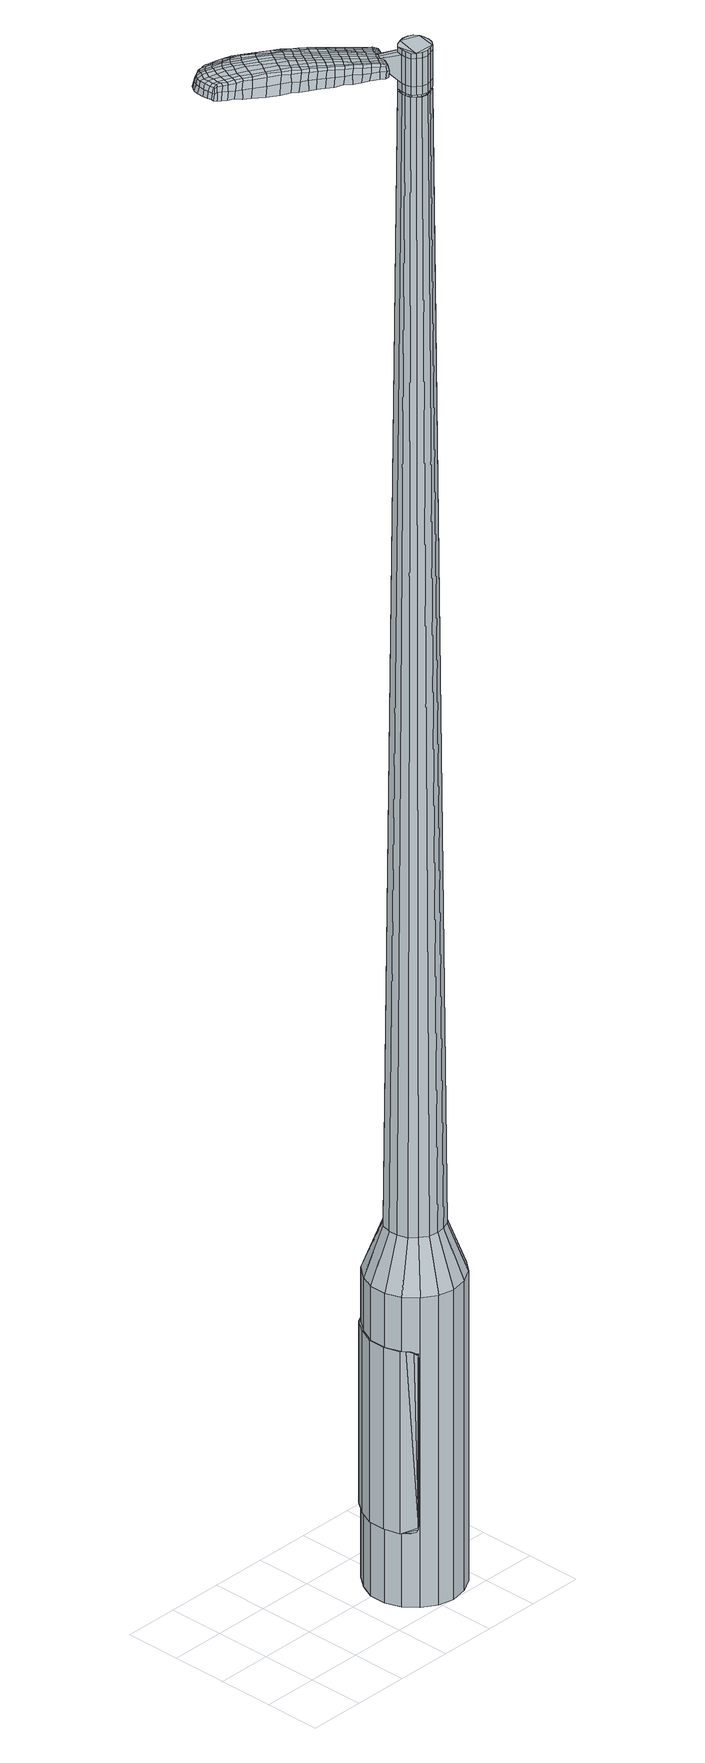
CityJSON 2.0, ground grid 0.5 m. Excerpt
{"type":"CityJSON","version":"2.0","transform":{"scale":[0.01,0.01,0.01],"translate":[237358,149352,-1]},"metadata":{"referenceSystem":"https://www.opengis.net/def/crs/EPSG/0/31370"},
"CityObjects":{
"object1":{"type":"GenericCityObject","attributes":{"cluster":1001,"mean_distance_to_centroid":0.31,"new_centroid_x":237359.66,"new_centroid_y":149352.43,"mean_distance_to_camera":11.46,"H1":9.52,"H2":9.74,"Z_final":111.92,"cluster2":-1,"proj_x":237363.52,"proj_y":149345.94,"id_line":43759,"bearing_l":239.28,"distance":7.55,"orientation":"right","G_obj":149.28},"geometry":[{"type":"MultiSurface","lod":"2","boundaries":[[[0,1,2,3]],[[1,4,5,2]],[[4,6,7,5]],[[6,8,9,7]],[[8,10,11,9]],[[10,12,13,11]],[[12,14,15,13]],[[14,16,17,15]],[[16,18,19,17]],[[18,20,21,19]],[[20,22,23,21]],[[22,24,25,23]],[[24,26,27,25]],[[26,28,29,27]],[[28,30,31,29]],[[30,32,33,31]],[[32,34,35,33]],[[34,0,3,35]],[[36,37,38,39]],[[38,40,41,42]],[[41,43,42]],[[42,44,45,46]],[[45,47,46]],[[46,48,49,50]],[[49,51,50]],[[42,46,50,38]],[[50,52,39,38]],[[53,36,39]],[[2,5,7,35]],[[7,9,11,15]],[[11,13,15]],[[15,17,19,23]],[[19,21,23]],[[23,25,27,31]],[[27,29,31]],[[15,23,31,7]],[[31,33,35,7]],[[3,2,35]],[[1,0,54,55]],[[0,34,56,54]],[[34,32,57,56]],[[32,30,58,57]],[[30,28,59,58]],[[28,26,60,59]],[[26,24,61,60]],[[24,22,62,61]],[[22,20,63,62]],[[20,18,64,63]],[[18,16,65,64]],[[16,14,66,65]],[[14,12,67,66]],[[12,10,68,67]],[[10,8,69,68]],[[8,6,70,69]],[[6,4,71,70]],[[4,1,55,71]],[[55,54,72,73]],[[54,56,74,72]],[[56,57,75,74]],[[57,58,76,75]],[[58,59,77,76]],[[59,60,78,77]],[[60,61,79,78]],[[61,62,80,79]],[[62,63,81,80]],[[63,64,82,81]],[[64,65,83,82]],[[65,66,84,83]],[[66,67,85,84]],[[67,68,86,85]],[[68,69,87,86]],[[69,70,88,87]],[[70,71,89,88]],[[71,55,73,89]],[[90,91,92,93]],[[74,94,91,90]],[[75,95,94,74]],[[96,97,95,75]],[[98,99,97,96]],[[100,101,99,98]],[[102,103,101,100]],[[104,105,103,102]],[[106,107,105,104]],[[108,109,107,106]],[[83,110,109,108]],[[84,111,110,83]],[[112,113,111,84]],[[114,115,113,112]],[[87,116,115,114]],[[88,117,116,87]],[[89,118,117,88]],[[93,92,118,89]],[[119,120,121,122]],[[123,119,122,124]],[[125,123,124,126]],[[127,125,126,128]],[[129,127,128,130]],[[131,129,130,132]],[[133,131,132,134]],[[135,133,134,136]],[[137,135,136,138]],[[139,137,138,140]],[[141,139,140,142]],[[143,141,142,144]],[[145,143,144,146]],[[147,145,146,148]],[[149,147,148,150]],[[151,149,150,152]],[[73,72,90,93]],[[72,74,90]],[[76,96,75]],[[76,77,98,96]],[[77,78,100,98]],[[78,79,102,100]],[[79,80,104,102]],[[80,81,106,104]],[[81,82,108,106]],[[82,83,108]],[[85,112,84]],[[85,86,114,112]],[[86,87,114]],[[73,93,89]],[[153,154,92,91]],[[154,118,92]],[[155,115,116]],[[155,156,113,115]],[[156,111,113]],[[157,109,110]],[[157,158,107,109]],[[158,159,105,107]],[[159,160,103,105]],[[160,161,101,103]],[[161,162,99,101]],[[162,163,97,99]],[[163,95,97]],[[153,91,94]],[[39,52,151,164]],[[154,153,165,152]],[[53,39,164,120]],[[153,94,121,165]],[[36,53,120,119]],[[94,95,122,121]],[[37,36,119,123]],[[95,163,124,122]],[[38,37,123,125]],[[163,162,126,124]],[[40,38,125,127]],[[162,161,128,126]],[[41,40,127,129]],[[161,160,130,128]],[[43,41,129,131]],[[160,159,132,130]],[[42,43,131,133]],[[159,158,134,132]],[[44,42,133,135]],[[158,157,136,134]],[[45,44,135,137]],[[157,110,138,136]],[[47,45,137,139]],[[110,111,140,138]],[[46,47,139,141]],[[111,156,142,140]],[[48,46,141,143]],[[156,155,144,142]],[[49,48,143,145]],[[155,116,146,144]],[[51,49,145,147]],[[116,117,148,146]],[[50,51,147,149]],[[117,118,150,148]],[[52,50,149,151]],[[118,154,152,150]],[[151,152,166,167]],[[152,165,168,166]],[[165,121,169,168]],[[121,120,170,169]],[[120,164,171,170]],[[164,151,167,171]],[[172,173,174,175]],[[176,172,175,177]],[[172,176,178,179]],[[173,172,179,180]],[[181,182,183,184]],[[185,181,184,186]],[[181,185,187,188]],[[182,181,188,189]],[[190,191,192,193]],[[194,190,193,195]],[[190,194,196,197]],[[191,190,197,198]],[[199,200,201,202]],[[203,199,202,204]],[[199,203,205,206]],[[200,199,206,207]],[[208,209,210,211]],[[212,208,211,213]],[[208,212,214,215]],[[209,208,215,216]],[[217,218,219,220]],[[221,217,220,222]],[[217,221,223,224]],[[218,217,224,225]],[[226,227,228,229]],[[218,226,229,219]],[[226,218,225,230]],[[227,226,230,231]],[[232,233,234,235]],[[227,232,235,228]],[[232,227,231,236]],[[233,232,236,237]],[[238,176,177,239]],[[233,238,239,234]],[[238,233,237,240]],[[176,238,240,178]],[[241,242,243,244]],[[245,241,244,246]],[[241,245,247,248]],[[242,241,248,249]],[[250,251,252,253]],[[242,250,253,243]],[[250,242,249,254]],[[251,250,254,255]],[[256,257,258,259]],[[251,256,259,252]],[[256,251,255,260]],[[257,256,260,261]],[[262,263,264,265]],[[257,262,265,258]],[[262,257,261,266]],[[263,262,266,267]],[[268,173,180,269]],[[263,268,269,264]],[[268,263,267,270]],[[173,268,270,174]],[[271,272,273,274]],[[275,271,274,276]],[[271,275,277,278]],[[272,271,278,279]],[[280,281,282,283]],[[272,280,283,273]],[[280,272,279,284]],[[281,280,284,285]],[[286,287,288,289]],[[281,286,289,282]],[[286,281,285,290]],[[287,286,290,291]],[[292,185,186,293]],[[287,292,293,288]],[[292,287,291,294]],[[185,292,294,187]],[[295,296,297,298]],[[299,295,298,300]],[[295,299,301,302]],[[296,295,302,303]],[[304,305,306,307]],[[296,304,307,297]],[[304,296,303,308]],[[305,304,308,309]],[[310,311,312,313]],[[305,310,313,306]],[[310,305,309,314]],[[311,310,314,315]],[[316,317,318,319]],[[311,316,319,312]],[[316,311,315,320]],[[317,316,320,321]],[[322,182,189,323]],[[317,322,323,318]],[[322,317,321,324]],[[182,322,324,183]],[[325,211,210,326]],[[327,325,326,328]],[[325,327,329,330]],[[211,325,330,213]],[[331,327,328,332]],[[333,331,332,334]],[[331,333,335,336]],[[327,331,336,329]],[[337,333,334,338]],[[339,337,338,340]],[[337,339,341,342]],[[333,337,342,335]],[[343,339,340,344]],[[345,343,344,346]],[[343,345,347,348]],[[339,343,348,341]],[[349,345,346,350]],[[200,349,350,201]],[[349,200,207,351]],[[345,349,351,347]],[[352,353,198,197]],[[354,352,197,196]],[[352,354,355,356]],[[353,352,356,357]],[[358,359,357,356]],[[360,358,356,355]],[[358,360,361,362]],[[359,358,362,363]],[[364,365,363,362]],[[366,364,362,361]],[[364,366,367,368]],[[365,364,368,369]],[[370,371,369,368]],[[372,370,368,367]],[[370,372,205,203]],[[371,370,203,204]],[[373,374,375,376]],[[275,373,376,277]],[[373,275,276,377]],[[374,373,377,378]],[[379,194,195,380]],[[374,379,380,375]],[[379,374,378,381]],[[194,379,381,196]],[[382,383,384,385]],[[221,382,385,223]],[[382,221,222,386]],[[383,382,386,387]],[[388,389,390,391]],[[383,388,391,384]],[[388,383,387,392]],[[389,388,392,393]],[[394,191,198,395]],[[389,394,395,390]],[[394,389,393,396]],[[191,394,396,192]],[[397,398,399,400]],[[179,397,400,180]],[[397,179,178,401]],[[398,397,401,402]],[[403,404,405,406]],[[398,403,406,399]],[[403,398,402,407]],[[404,403,407,408]],[[409,202,201,410]],[[404,409,410,405]],[[409,404,408,411]],[[202,409,411,204]],[[412,413,414,415]],[[184,412,415,186]],[[412,184,183,416]],[[413,412,416,417]],[[418,206,205,419]],[[413,418,419,414]],[[418,413,417,420]],[[206,418,420,207]],[[421,422,423,424]],[[299,421,424,301]],[[421,299,300,425]],[[422,421,425,426]],[[427,212,213,428]],[[422,427,428,423]],[[427,422,426,429]],[[212,427,429,214]],[[430,431,432,433]],[[245,430,433,247]],[[430,245,246,434]],[[431,430,434,435]],[[436,437,438,439]],[[431,436,439,432]],[[436,431,435,440]],[[437,436,440,441]],[[442,209,216,443]],[[437,442,443,438]],[[442,437,441,444]],[[209,442,444,210]],[[445,446,435,434]],[[244,445,434,246]],[[445,244,243,447]],[[446,445,447,448]],[[449,450,441,440]],[[446,449,440,435]],[[449,446,448,451]],[[450,449,451,452]],[[453,326,210,444]],[[450,453,444,441]],[[453,450,452,454]],[[326,453,454,328]],[[455,456,457,458]],[[302,455,458,303]],[[455,302,301,424]],[[456,455,424,423]],[[459,330,329,460]],[[456,459,460,457]],[[459,456,423,428]],[[330,459,428,213]],[[461,462,448,447]],[[253,461,447,243]],[[461,253,252,463]],[[462,461,463,464]],[[465,466,452,451]],[[462,465,451,448]],[[465,462,464,467]],[[466,465,467,468]],[[469,332,328,454]],[[466,469,454,452]],[[469,466,468,470]],[[332,469,470,334]],[[471,472,473,474]],[[308,471,474,309]],[[471,308,303,458]],[[472,471,458,457]],[[475,336,335,476]],[[472,475,476,473]],[[475,472,457,460]],[[336,475,460,329]],[[477,478,464,463]],[[259,477,463,252]],[[477,259,258,479]],[[478,477,479,480]],[[481,482,468,467]],[[478,481,467,464]],[[481,478,480,483]],[[482,481,483,484]],[[485,338,334,470]],[[482,485,470,468]],[[485,482,484,486]],[[338,485,486,340]],[[487,488,489,490]],[[314,487,490,315]],[[487,314,309,474]],[[488,487,474,473]],[[491,342,341,492]],[[488,491,492,489]],[[491,488,473,476]],[[342,491,476,335]],[[493,494,480,479]],[[265,493,479,258]],[[493,265,264,495]],[[494,493,495,496]],[[497,498,484,483]],[[494,497,483,480]],[[497,494,496,499]],[[498,497,499,500]],[[501,344,340,486]],[[498,501,486,484]],[[501,498,500,502]],[[344,501,502,346]],[[503,504,505,506]],[[320,503,506,321]],[[503,320,315,490]],[[504,503,490,489]],[[507,348,347,508]],[[504,507,508,505]],[[507,504,489,492]],[[348,507,492,341]],[[509,510,496,495]],[[269,509,495,264]],[[509,269,180,400]],[[510,509,400,399]],[[511,512,500,499]],[[510,511,499,496]],[[511,510,399,406]],[[512,511,406,405]],[[513,350,346,502]],[[512,513,502,500]],[[513,512,405,410]],[[350,513,410,201]],[[514,515,417,416]],[[324,514,416,183]],[[514,324,321,506]],[[515,514,506,505]],[[516,351,207,420]],[[515,516,420,417]],[[516,515,505,508]],[[351,516,508,347]],[[517,518,378,377]],[[274,517,377,276]],[[517,274,273,519]],[[518,517,519,520]],[[521,354,196,381]],[[518,521,381,378]],[[521,518,520,522]],[[354,521,522,355]],[[523,524,525,526]],[[224,523,526,225]],[[523,224,223,385]],[[524,523,385,384]],[[527,528,529,530]],[[524,527,530,525]],[[527,524,384,391]],[[528,527,391,390]],[[531,353,357,532]],[[528,531,532,529]],[[531,528,390,395]],[[353,531,395,198]],[[533,534,520,519]],[[283,533,519,273]],[[533,283,282,535]],[[534,533,535,536]],[[537,360,355,522]],[[534,537,522,520]],[[537,534,536,538]],[[360,537,538,361]],[[539,540,541,542]],[[230,539,542,231]],[[539,230,225,526]],[[540,539,526,525]],[[543,544,545,546]],[[540,543,546,541]],[[543,540,525,530]],[[544,543,530,529]],[[547,359,363,548]],[[544,547,548,545]],[[547,544,529,532]],[[359,547,532,357]],[[549,550,536,535]],[[289,549,535,282]],[[549,289,288,551]],[[550,549,551,552]],[[553,366,361,538]],[[550,553,538,536]],[[553,550,552,554]],[[366,553,554,367]],[[555,556,557,558]],[[236,555,558,237]],[[555,236,231,542]],[[556,555,542,541]],[[559,560,561,562]],[[556,559,562,557]],[[559,556,541,546]],[[560,559,546,545]],[[563,365,369,564]],[[560,563,564,561]],[[563,560,545,548]],[[365,563,548,363]],[[565,566,552,551]],[[293,565,551,288]],[[565,293,186,415]],[[566,565,415,414]],[[567,372,367,554]],[[566,567,554,552]],[[567,566,414,419]],[[372,567,419,205]],[[568,569,402,401]],[[240,568,401,178]],[[568,240,237,558]],[[569,568,558,557]],[[570,571,408,407]],[[569,570,407,402]],[[570,569,557,562]],[[571,570,562,561]],[[572,371,204,411]],[[571,572,411,408]],[[572,571,561,564]],[[371,572,564,369]],[[573,574,575,576]],[[576,575,577,578]],[[579,577,575,580]],[[580,575,574,581]],[[582,583,584,585]],[[585,584,586,587]],[[588,586,584,589]],[[589,584,583,590]],[[591,592,593,594]],[[594,593,595,596]],[[597,595,593,598]],[[598,593,592,599]],[[600,601,602,603]],[[603,602,604,605]],[[606,604,602,607]],[[607,602,601,608]],[[609,610,611,612]],[[612,611,613,614]],[[615,613,611,616]],[[616,611,610,617]],[[618,619,620,621]],[[621,620,622,623]],[[624,622,620,625]],[[625,620,619,626]],[[627,628,629,630]],[[630,629,619,618]],[[626,619,629,631]],[[631,629,628,632]],[[633,634,635,636]],[[636,635,628,627]],[[632,628,635,637]],[[637,635,634,638]],[[578,577,639,640]],[[640,639,634,633]],[[638,634,639,641]],[[641,639,577,579]],[[642,643,644,645]],[[645,644,646,647]],[[648,646,644,649]],[[649,644,643,650]],[[651,652,653,654]],[[654,653,643,642]],[[650,643,653,655]],[[655,653,652,656]],[[657,658,659,660]],[[660,659,652,651]],[[656,652,659,661]],[[661,659,658,662]],[[663,664,665,666]],[[666,665,658,657]],[[662,658,665,667]],[[667,665,664,668]],[[581,574,669,670]],[[670,669,664,663]],[[668,664,669,671]],[[671,669,574,573]],[[672,673,674,675]],[[675,674,676,677]],[[678,676,674,679]],[[679,674,673,680]],[[681,682,683,684]],[[684,683,673,672]],[[680,673,683,685]],[[685,683,682,686]],[[687,688,689,690]],[[690,689,682,681]],[[686,682,689,691]],[[691,689,688,692]],[[587,586,693,694]],[[694,693,688,687]],[[692,688,693,695]],[[695,693,586,588]],[[696,697,698,699]],[[699,698,700,701]],[[702,700,698,703]],[[703,698,697,704]],[[705,706,707,708]],[[708,707,697,696]],[[704,697,707,709]],[[709,707,706,710]],[[711,712,713,714]],[[714,713,706,705]],[[710,706,713,715]],[[715,713,712,716]],[[717,718,719,720]],[[720,719,712,711]],[[716,712,719,721]],[[721,719,718,722]],[[590,583,723,724]],[[724,723,718,717]],[[722,718,723,725]],[[725,723,583,582]],[[609,612,726,727]],[[727,726,728,729]],[[730,728,726,731]],[[731,726,612,614]],[[729,728,732,733]],[[733,732,734,735]],[[736,734,732,737]],[[737,732,728,730]],[[735,734,738,739]],[[739,738,740,741]],[[742,740,738,743]],[[743,738,734,736]],[[741,740,744,745]],[[745,744,746,747]],[[748,746,744,749]],[[749,744,740,742]],[[747,746,750,751]],[[751,750,601,600]],[[608,601,750,752]],[[752,750,746,748]],[[599,753,754,598]],[[598,754,755,597]],[[756,755,754,757]],[[757,754,753,758]],[[758,759,760,757]],[[757,760,761,756]],[[762,761,760,763]],[[763,760,759,764]],[[764,765,766,763]],[[763,766,767,762]],[[768,767,766,769]],[[769,766,765,770]],[[770,771,772,769]],[[769,772,773,768]],[[606,773,772,604]],[[604,772,771,605]],[[774,775,776,777]],[[777,776,676,678]],[[677,676,776,778]],[[778,776,775,779]],[[596,595,780,781]],[[781,780,775,774]],[[779,775,780,782]],[[782,780,595,597]],[[783,784,785,786]],[[786,785,622,624]],[[623,622,785,787]],[[787,785,784,788]],[[789,790,791,792]],[[792,791,784,783]],[[788,784,791,793]],[[793,791,790,794]],[[599,592,795,796]],[[796,795,790,789]],[[794,790,795,797]],[[797,795,592,591]],[[798,799,800,801]],[[801,800,580,581]],[[579,580,800,802]],[[802,800,799,803]],[[804,805,806,807]],[[807,806,799,798]],[[803,799,806,808]],[[808,806,805,809]],[[600,603,810,811]],[[811,810,805,804]],[[809,805,810,812]],[[812,810,603,605]],[[813,814,815,816]],[[816,815,585,587]],[[582,585,815,817]],[[817,815,814,818]],[[606,607,819,820]],[[820,819,814,813]],[[818,814,819,821]],[[821,819,607,608]],[[822,823,700,824]],[[824,700,702]],[[701,700,825]],[[825,700,823,826]],[[614,613,827,828]],[[828,827,823,822]],[[826,823,827,829]],[[829,827,613,615]],[[830,831,648]],[[831,646,648]],[[647,646,831,832]],[[833,834,835,836]],[[836,835,831,830]],[[832,831,835,837]],[[837,835,834,838]],[[617,610,839,840]],[[840,839,834,833]],[[838,834,839,841]],[[841,839,610,609]],[[842,843,832]],[[832,843,645,647]],[[642,645,843,844]],[[843,842,844]],[[838,845,846,837]],[[837,846,842,832]],[[844,842,846,847]],[[847,846,845,848]],[[609,727,849,841]],[[841,849,845,838]],[[848,845,849,850]],[[850,849,727,729]],[[851,852,853,854]],[[854,853,703,704]],[[702,703,853,824]],[[824,853,852,822]],[[730,731,855,856]],[[856,855,852,851]],[[822,852,855,828]],[[828,855,731,614]],[[857,858,844]],[[844,858,654,642]],[[651,654,858,859]],[[859,858,857,860]],[[848,861,862,847]],[[847,862,857,844]],[[860,857,862,863]],[[863,862,861,864]],[[729,733,865,850]],[[850,865,861,848]],[[864,861,865,866]],[[866,865,733,735]],[[867,868,869,870]],[[870,869,709,710]],[[704,709,869,854]],[[854,869,868,851]],[[736,737,871,872]],[[872,871,868,867]],[[851,868,871,856]],[[856,871,737,730]],[[860,873,874,859]],[[859,874,660,651]],[[657,660,874,875]],[[875,874,873,876]],[[864,877,878,863]],[[863,878,873,860]],[[876,873,878,879]],[[879,878,877,880]],[[735,739,881,866]],[[866,881,877,864]],[[880,877,881,882]],[[882,881,739,741]],[[883,884,885,886]],[[886,885,715,716]],[[710,715,885,870]],[[870,885,884,867]],[[742,743,887,888]],[[888,887,884,883]],[[867,884,887,872]],[[872,887,743,736]],[[876,889,890,875]],[[875,890,666,657]],[[663,666,890,891]],[[891,890,889,892]],[[880,893,894,879]],[[879,894,889,876]],[[892,889,894,895]],[[895,894,893,896]],[[741,745,897,882]],[[882,897,893,880]],[[896,893,897,898]],[[898,897,745,747]],[[899,900,901,902]],[[902,901,721,722]],[[716,721,901,886]],[[886,901,900,883]],[[748,749,903,904]],[[904,903,900,899]],[[883,900,903,888]],[[888,903,749,742]],[[892,905,906,891]],[[891,906,670,663]],[[581,670,906,801]],[[801,906,905,798]],[[896,907,908,895]],[[895,908,905,892]],[[798,905,908,807]],[[807,908,907,804]],[[747,751,909,898]],[[898,909,907,896]],[[804,907,909,811]],[[811,909,751,600]],[[818,910,911,817]],[[817,911,725,582]],[[722,725,911,902]],[[902,911,910,899]],[[608,752,912,821]],[[821,912,910,818]],[[899,910,912,904]],[[904,912,752,748]],[[779,913,914,778]],[[778,914,675,677]],[[672,675,914,915]],[[915,914,913,916]],[[597,755,917,782]],[[782,917,913,779]],[[916,913,917,918]],[[918,917,755,756]],[[919,920,921,922]],[[922,921,625,626]],[[624,625,921,786]],[[786,921,920,783]],[[923,924,925,926]],[[926,925,920,919]],[[783,920,925,792]],[[792,925,924,789]],[[758,753,927,928]],[[928,927,924,923]],[[789,924,927,796]],[[796,927,753,599]],[[916,929,930,915]],[[915,930,684,672]],[[681,684,930,931]],[[931,930,929,932]],[[756,761,933,918]],[[918,933,929,916]],[[932,929,933,934]],[[934,933,761,762]],[[935,936,937,938]],[[938,937,631,632]],[[626,631,937,922]],[[922,937,936,919]],[[939,940,941,942]],[[942,941,936,935]],[[919,936,941,926]],[[926,941,940,923]],[[764,759,943,944]],[[944,943,940,939]],[[923,940,943,928]],[[928,943,759,758]],[[932,945,946,931]],[[931,946,690,681]],[[687,690,946,947]],[[947,946,945,948]],[[762,767,949,934]],[[934,949,945,932]],[[948,945,949,950]],[[950,949,767,768]],[[951,952,953,954]],[[954,953,637,638]],[[632,637,953,938]],[[938,953,952,935]],[[955,956,957,958]],[[958,957,952,951]],[[935,952,957,942]],[[942,957,956,939]],[[770,765,959,960]],[[960,959,956,955]],[[939,956,959,944]],[[944,959,765,764]],[[948,961,962,947]],[[947,962,694,687]],[[587,694,962,816]],[[816,962,961,813]],[[768,773,963,950]],[[950,963,961,948]],[[813,961,963,820]],[[820,963,773,606]],[[803,964,965,802]],[[802,965,641,579]],[[638,641,965,954]],[[954,965,964,951]],[[809,966,967,808]],[[808,967,964,803]],[[951,964,967,958]],[[958,967,966,955]],[[605,771,968,812]],[[812,968,966,809]],[[955,966,968,960]],[[960,968,771,770]],[[573,576,175,174]],[[576,578,177,175]],[[588,589,188,187]],[[589,590,189,188]],[[591,594,193,192]],[[594,596,195,193]],[[615,616,215,214]],[[616,617,216,215]],[[618,621,220,219]],[[621,623,222,220]],[[627,630,229,228]],[[630,618,219,229]],[[633,636,235,234]],[[636,627,228,235]],[[578,640,239,177]],[[640,633,234,239]],[[648,649,248,247]],[[649,650,249,248]],[[650,655,254,249]],[[655,656,255,254]],[[656,661,260,255]],[[661,662,261,260]],[[662,667,266,261]],[[667,668,267,266]],[[668,671,270,267]],[[671,573,174,270]],[[678,679,278,277]],[[679,680,279,278]],[[680,685,284,279]],[[685,686,285,284]],[[686,691,290,285]],[[691,692,291,290]],[[692,695,294,291]],[[695,588,187,294]],[[696,699,298,297]],[[699,701,300,298]],[[705,708,307,306]],[[708,696,297,307]],[[711,714,313,312]],[[714,705,306,313]],[[717,720,319,318]],[[720,711,312,319]],[[590,724,323,189]],[[724,717,318,323]],[[774,777,376,375]],[[777,678,277,376]],[[596,781,380,195]],[[781,774,375,380]],[[623,787,386,222]],[[787,788,387,386]],[[788,793,392,387]],[[793,794,393,392]],[[794,797,396,393]],[[797,591,192,396]],[[701,825,425,300]],[[825,826,426,425]],[[826,829,429,426]],[[829,615,214,429]],[[830,648,433,432]],[[648,247,433]],[[833,836,439,438]],[[836,830,432,439]],[[617,840,443,216]],[[840,833,438,443]],[[969,970,971,972]],[[973,974,972,971]],[[975,976,977,978]],[[979,980,981,982]],[[970,983,984,971]],[[985,973,971,984]],[[986,975,978,987]],[[988,989,980,979]],[[983,990,991,984]],[[991,992,985,984]],[[993,986,987,994]],[[995,989,988,996]],[[990,997,998,991]],[[998,999,992,991]],[[1000,993,994,1001]],[[1002,995,996,1003]],[[1004,1005,1006,1007]],[[1008,1009,1005,1004]],[[1008,1010,1011,1009]],[[1010,1012,1013,1011]],[[1014,1015,1016]],[[1017,1018,1015,1014]],[[1019,1020,1018,1017]],[[1021,1022,1020,1019]],[[1016,1006,1005,1014]],[[1014,1005,1009,1017]],[[1009,1011,1019,1017]],[[1011,1013,1021,1019]],[[978,977,974,973]],[[987,978,973,985]],[[992,994,987,985]],[[999,1001,994,992]],[[979,982,976,975]],[[988,979,975,986]],[[996,988,986,993]],[[1003,996,993,1000]],[[980,1004,1007,981]],[[989,1008,1004,980]],[[1010,1008,989,995]],[[1012,1010,995,1002]],[[1023,1024,1025,1026]],[[1025,1027,1028,1029]],[[1025,1029,1030,1031]],[[1025,1031,1026]],[[1032,1023,1026,1033]],[[1034,1033,1026,1035]],[[1036,1035,1026]],[[1037,1025,1024,1038]],[[1039,1037,1038,1040]],[[1041,1039,1040,1042]],[[1043,1041,1042,1044]],[[1045,1043,1044,1046]],[[1046,1047,1048,1049]],[[1046,1049,1050,1051]],[[1046,1051,1052,1053]],[[1052,1054,1055,1056]],[[1052,1056,1057,1058]],[[1052,1058,1053]],[[1046,1053,1045]],[[1059,1060,1024,1023]],[[1061,1062,1027,1025]],[[1063,1064,1036,1026]],[[1060,1065,1038,1024]],[[1066,1061,1025,1037]],[[1065,1067,1040,1038]],[[1068,1066,1037,1039]],[[1067,1069,1042,1040]],[[1070,1068,1039,1041]],[[1069,1071,1044,1042]],[[1072,1070,1041,1043]],[[1071,1073,1046,1044]],[[1074,1072,1043,1045]],[[1073,1075,1047,1046]],[[1076,1077,1054,1052]],[[1078,1074,1045,1053]],[[1048,1047,1075,1079]],[[1049,1048,1079,1080]],[[1050,1049,1080,1081]],[[1051,1050,1081,1082]],[[1052,1051,1082,1076]],[[1083,1059,1023,1032]],[[1084,1083,1032,1033]],[[1085,1084,1033,1034]],[[1086,1085,1034,1035]],[[1064,1086,1035,1036]],[[1028,1027,1062,1087]],[[1055,1054,1077,1088]],[[1029,1028,1087,1089]],[[1030,1029,1089,1090]],[[1031,1030,1090,1091]],[[1026,1031,1091,1063]],[[1056,1055,1088,1092]],[[1057,1056,1092,1093]],[[1058,1057,1093,1094]],[[1053,1058,1094,1078]]]}]}
},
"vertices":[
[128,64,384],[137,76,384],[137,76,96],[128,64,96],[150,83,384],[150,83,96],[165,85,384],[165,85,96],[179,82,384],[179,82,96],[192,75,384],[192,75,96],[201,63,384],[201,63,96],[206,50,384],[206,50,96],[206,35,384],[206,35,96],[200,21,384],[200,21,96],[191,10,384],[191,10,96],[178,3,384],[178,3,96],[163,0,384],[163,0,96],[149,3,384],[149,3,96],[136,11,384],[136,11,96],[127,22,384],[127,22,96],[122,36,384],[122,36,96],[122,51,384],[122,51,96],[151,41,1524],[152,36,1524],[155,33,1524],[152,50,1524],[159,30,1524],[164,29,1524],[173,32,1524],[168,30,1524],[176,36,1524],[177,40,1524],[176,49,1524],[177,45,1524],[173,53,1524],[169,55,1524],[160,55,1524],[164,56,1524],[155,53,1524],[151,45,1524],[142,56,429],[148,62,429],[139,47,429],[139,39,429],[142,30,429],[148,24,429],[155,19,429],[164,18,429],[172,19,429],[180,23,429],[186,30,429],[189,38,429],[189,47,429],[186,55,429],[180,62,429],[173,66,429],[164,68,429],[156,67,429],[152,50,1483],[155,53,1483],[151,45,1483],[151,41,1483],[152,36,1483],[155,33,1483],[159,30,1483],[164,29,1483],[168,30,1483],[173,32,1483],[176,36,1483],[177,40,1483],[177,45,1483],[176,49,1483],[173,53,1483],[169,55,1483],[164,56,1483],[160,55,1483],[153,49,1483],[153,49,1485],[156,53,1485],[156,53,1483],[151,45,1485],[151,41,1485],[153,36,1483],[153,36,1485],[156,33,1483],[156,33,1485],[159,31,1483],[159,31,1485],[164,30,1483],[164,30,1485],[168,31,1483],[168,31,1485],[172,33,1483],[172,33,1485],[175,36,1483],[175,36,1485],[177,40,1485],[177,45,1485],[175,49,1483],[175,49,1485],[172,53,1483],[172,53,1485],[169,55,1485],[164,56,1485],[160,55,1485],[151,41,1519],[151,45,1519],[151,45,1493],[151,41,1493],[152,36,1519],[152,36,1493],[155,33,1519],[155,33,1493],[159,30,1519],[159,30,1493],[164,29,1519],[164,29,1493],[168,30,1519],[168,30,1493],[173,32,1519],[173,32,1493],[176,36,1519],[176,36,1493],[177,40,1519],[177,40,1493],[177,45,1519],[177,45,1493],[176,49,1519],[176,49,1493],[173,53,1519],[173,53,1493],[169,55,1519],[169,55,1493],[164,56,1519],[164,56,1493],[160,55,1519],[160,55,1493],[155,53,1519],[155,53,1493],[152,50,1485],[155,53,1485],[173,53,1485],[176,49,1485],[176,36,1485],[173,32,1485],[168,30,1485],[164,29,1485],[159,30,1485],[155,33,1485],[152,36,1485],[152,50,1519],[152,50,1493],[138,62,1513],[138,62,1518],[136,59,1513],[135,56,1513],[135,56,1518],[136,59,1518],[83,114,1519],[89,110,1518],[88,112,1509],[82,116,1510],[75,118,1519],[75,120,1510],[75,117,1526],[83,112,1525],[89,108,1525],[63,81,1519],[69,77,1518],[71,78,1525],[64,82,1525],[55,85,1519],[57,86,1526],[53,84,1510],[61,80,1510],[67,77,1509],[9,133,1519],[11,137,1519],[10,137,1513],[8,134,1513],[8,129,1519],[7,130,1513],[9,129,1524],[10,133,1524],[12,136,1524],[72,96,1530],[79,92,1529],[80,95,1529],[74,98,1530],[65,100,1531],[66,103,1531],[63,97,1530],[71,92,1530],[77,89,1529],[142,55,1512],[143,57,1512],[142,57,1517],[141,55,1517],[140,52,1512],[139,53,1517],[139,52,1506],[141,55,1506],[143,57,1506],[31,143,1519],[34,142,1519],[34,143,1512],[31,145,1512],[29,144,1518],[29,145,1512],[29,143,1522],[31,142,1523],[34,140,1524],[38,140,1519],[44,137,1519],[43,139,1512],[38,141,1512],[38,138,1524],[43,136,1525],[49,134,1519],[56,130,1519],[55,132,1511],[49,136,1511],[49,133,1526],[56,129,1526],[65,125,1519],[65,127,1510],[65,123,1526],[144,73,1513],[138,77,1513],[138,75,1518],[144,71,1517],[148,69,1512],[147,69,1516],[148,70,1506],[144,74,1507],[137,78,1507],[131,81,1514],[125,85,1515],[125,84,1520],[131,80,1519],[131,83,1507],[125,87,1507],[119,89,1515],[113,94,1516],[113,92,1522],[119,88,1521],[119,91,1508],[113,95,1508],[107,98,1517],[101,102,1517],[101,100,1524],[107,96,1523],[106,100,1508],[100,104,1509],[95,106,1518],[95,104,1524],[94,108,1509],[12,113,1519],[15,111,1519],[16,111,1524],[13,114,1523],[10,114,1518],[11,115,1522],[9,114,1512],[11,112,1512],[13,110,1512],[19,108,1519],[23,104,1519],[25,105,1525],[20,109,1524],[17,107,1512],[22,104,1512],[28,101,1519],[35,97,1519],[36,98,1526],[30,102,1526],[27,100,1511],[33,96,1511],[45,91,1519],[47,92,1526],[43,90,1510],[128,47,1513],[122,50,1513],[120,50,1507],[127,46,1507],[133,44,1512],[132,44,1506],[133,45,1516],[129,47,1517],[123,51,1518],[115,53,1514],[108,57,1515],[107,56,1507],[113,53,1507],[116,54,1519],[110,58,1520],[102,60,1515],[95,64,1516],[93,63,1508],[100,60,1508],[103,61,1521],[96,65,1522],[88,67,1517],[82,71,1517],[80,70,1509],[87,67,1508],[90,68,1523],[83,71,1524],[75,74,1518],[74,73,1509],[77,75,1524],[136,58,1519],[138,60,1519],[130,62,1520],[131,64,1520],[128,59,1520],[135,56,1519],[123,66,1522],[125,68,1522],[117,69,1523],[118,72,1523],[115,67,1523],[122,63,1521],[111,73,1524],[112,76,1524],[104,77,1525],[106,79,1525],[103,74,1525],[109,70,1524],[98,81,1526],[99,83,1526],[91,84,1527],[93,87,1527],[90,81,1527],[96,78,1526],[85,88,1528],[87,91,1528],[83,85,1528],[13,131,1527],[15,134,1527],[11,127,1526],[15,125,1527],[17,129,1528],[18,132,1528],[22,125,1529],[24,129,1529],[21,122,1528],[27,118,1530],[28,122,1530],[30,125,1530],[35,118,1531],[36,121,1531],[33,114,1530],[41,110,1531],[42,113,1531],[44,116,1531],[53,107,1531],[55,110,1531],[52,103,1531],[9,116,1518],[8,119,1519],[7,119,1513],[8,116,1513],[11,116,1523],[10,119,1523],[8,124,1519],[7,124,1513],[9,124,1524],[26,144,1518],[24,144,1518],[25,142,1523],[27,143,1523],[26,145,1513],[23,145,1513],[20,143,1519],[16,141,1519],[18,140,1524],[21,142,1523],[20,144,1513],[16,142,1513],[13,139,1519],[15,138,1524],[12,140,1513],[82,111,1528],[81,109,1528],[87,105,1528],[88,107,1527],[75,115,1528],[74,114,1529],[79,107,1529],[78,104,1530],[84,100,1529],[86,103,1528],[72,111,1529],[70,109,1530],[76,101,1530],[82,97,1529],[68,106,1531],[65,83,1528],[67,85,1529],[59,89,1529],[58,87,1528],[72,79,1527],[73,82,1528],[68,88,1529],[61,93,1530],[75,85,1528],[136,44,1512],[137,46,1512],[136,47,1517],[135,45,1517],[135,44,1506],[136,46,1506],[138,49,1512],[138,50,1517],[137,49,1506],[149,67,1512],[149,66,1512],[148,67,1506],[149,68,1506],[148,67,1517],[147,66,1517],[147,64,1512],[146,61,1512],[146,62,1506],[147,65,1506],[146,64,1517],[145,62,1517],[145,59,1512],[144,60,1506],[144,60,1517],[144,70,1519],[143,69,1519],[137,74,1520],[136,73,1520],[142,67,1519],[140,65,1519],[135,71,1520],[134,69,1520],[139,62,1519],[133,66,1520],[130,48,1519],[131,50,1519],[125,53,1520],[124,52,1520],[133,53,1519],[126,56,1520],[131,78,1521],[130,77,1521],[125,82,1522],[124,81,1522],[129,75,1521],[128,72,1521],[123,79,1522],[121,76,1523],[126,70,1522],[120,74,1523],[117,55,1521],[118,57,1521],[112,60,1522],[111,59,1522],[120,60,1521],[113,63,1522],[119,86,1523],[118,85,1523],[112,91,1524],[112,89,1524],[116,83,1523],[115,80,1524],[110,87,1525],[109,84,1525],[114,78,1524],[107,82,1525],[104,62,1523],[105,64,1523],[99,68,1524],[97,66,1524],[107,67,1524],[100,71,1525],[106,95,1525],[105,93,1525],[100,99,1526],[99,97,1526],[104,91,1526],[102,88,1526],[98,95,1527],[96,92,1527],[101,86,1526],[95,90,1527],[91,69,1525],[92,71,1525],[86,75,1526],[84,73,1526],[94,74,1526],[88,78,1527],[94,103,1527],[93,101,1527],[92,99,1527],[90,96,1528],[88,94,1528],[78,76,1527],[79,78,1527],[81,81,1528],[13,115,1525],[12,118,1525],[16,113,1526],[15,116,1526],[11,122,1526],[15,120,1527],[29,141,1525],[27,141,1525],[30,139,1526],[32,140,1525],[23,140,1525],[20,139,1526],[24,137,1527],[27,138,1526],[17,137,1526],[21,135,1527],[20,110,1526],[20,113,1527],[25,107,1527],[25,109,1528],[20,117,1528],[25,113,1529],[37,138,1526],[35,137,1527],[40,134,1528],[42,135,1527],[32,136,1527],[29,134,1528],[35,130,1529],[38,132,1528],[26,132,1528],[33,128,1530],[30,103,1528],[30,106,1529],[37,99,1528],[38,101,1529],[31,110,1529],[39,105,1530],[48,132,1528],[46,131,1528],[53,126,1529],[55,128,1528],[44,129,1529],[41,127,1530],[49,122,1530],[51,125,1530],[39,124,1530],[46,119,1531],[47,93,1529],[48,95,1529],[50,99,1530],[65,122,1528],[63,120,1529],[61,118,1530],[59,116,1530],[57,113,1531],[87,110,1509],[88,108,1518],[82,112,1518],[81,114,1509],[74,117,1519],[74,119,1510],[74,115,1525],[82,110,1525],[88,107,1525],[72,80,1525],[70,79,1518],[64,83,1518],[65,83,1525],[56,87,1519],[58,88,1525],[54,86,1510],[62,82,1509],[68,79,1509],[12,136,1513],[12,135,1519],[11,132,1519],[10,133,1513],[10,129,1519],[9,129,1513],[11,128,1524],[12,132,1524],[14,134,1524],[80,95,1528],[78,92,1528],[72,96,1529],[74,99,1529],[64,100,1529],[66,103,1529],[63,97,1529],[70,93,1529],[77,89,1528],[141,58,1516],[141,58,1512],[140,56,1512],[139,56,1516],[138,53,1512],[138,54,1516],[138,53,1506],[139,56,1506],[141,59,1506],[33,141,1512],[33,140,1519],[31,141,1518],[30,143,1512],[29,142,1518],[28,143,1512],[29,141,1522],[30,140,1523],[33,138,1523],[42,137,1512],[43,135,1519],[38,138,1519],[37,140,1512],[37,136,1524],[43,134,1525],[54,131,1511],[55,129,1519],[48,133,1519],[48,134,1511],[48,131,1525],[55,127,1526],[64,123,1519],[64,125,1510],[64,121,1526],[136,74,1518],[137,75,1513],[143,71,1513],[143,70,1517],[147,68,1512],[146,68,1515],[147,69,1506],[142,72,1506],[136,77,1507],[124,82,1520],[124,84,1514],[130,79,1514],[130,78,1519],[130,81,1507],[124,85,1507],[112,90,1522],[112,92,1516],[118,88,1515],[118,86,1521],[118,90,1508],[111,94,1508],[100,99,1523],[100,100,1517],[106,96,1516],[106,95,1522],[105,98,1508],[99,102,1508],[93,104,1517],[94,103,1524],[93,106,1509],[17,113,1523],[16,112,1519],[14,114,1518],[14,115,1523],[12,115,1518],[13,116,1522],[11,115,1512],[12,113,1512],[15,111,1512],[26,107,1525],[25,106,1519],[20,109,1519],[21,110,1524],[18,109,1512],[23,105,1512],[38,99,1526],[36,98,1519],[29,103,1519],[31,103,1525],[28,102,1511],[34,98,1511],[46,93,1519],[48,93,1526],[44,92,1510],[121,51,1507],[122,52,1513],[129,48,1513],[128,48,1506],[134,46,1512],[132,46,1506],[133,47,1515],[130,49,1517],[124,52,1518],[107,58,1507],[109,59,1514],[116,55,1514],[114,55,1507],[117,56,1519],[110,59,1520],[94,65,1508],[96,66,1516],[102,62,1515],[101,62,1508],[104,63,1521],[97,66,1522],[81,72,1508],[83,72,1517],[89,69,1516],[87,68,1508],[91,70,1522],[84,73,1523],[76,76,1517],[74,75,1509],[78,77,1524],[135,59,1518],[137,61,1518],[129,62,1519],[131,64,1519],[128,60,1519],[134,56,1518],[123,66,1520],[124,68,1520],[117,70,1521],[118,72,1521],[115,67,1521],[121,63,1520],[110,73,1523],[112,76,1523],[104,77,1524],[105,80,1524],[102,75,1524],[109,71,1523],[97,81,1525],[99,83,1525],[91,85,1526],[93,87,1526],[89,82,1526],[96,78,1525],[85,88,1527],[86,91,1527],[83,86,1527],[16,133,1526],[14,131,1526],[13,127,1525],[16,125,1526],[17,128,1526],[19,131,1526],[24,128,1528],[23,125,1528],[21,122,1527],[27,118,1528],[29,122,1529],[31,124,1529],[37,121,1530],[35,118,1530],[33,114,1529],[41,110,1530],[43,113,1530],[44,116,1530],[55,110,1530],[53,107,1530],[52,104,1530],[9,119,1513],[10,119,1518],[11,117,1518],[10,116,1512],[12,117,1523],[12,119,1523],[10,124,1519],[9,124,1513],[11,124,1523],[25,140,1523],[24,142,1518],[27,142,1518],[27,141,1523],[27,143,1512],[24,143,1512],[19,139,1523],[18,140,1519],[21,141,1519],[22,140,1523],[21,142,1513],[17,140,1513],[15,138,1519],[16,137,1524],[14,138,1513],[86,105,1527],[80,109,1527],[81,109,1527],[87,106,1526],[74,114,1527],[73,113,1528],[83,100,1528],[77,104,1528],[79,106,1528],[85,103,1527],[71,111,1528],[70,109,1529],[75,101,1529],[82,97,1528],[68,106,1529],[59,90,1528],[67,86,1527],[66,84,1527],[58,88,1527],[72,81,1526],[73,82,1527],[68,89,1528],[61,93,1528],[75,86,1527],[134,48,1516],[135,47,1512],[134,47,1516],[133,46,1506],[134,47,1506],[137,50,1512],[136,51,1516],[135,50,1506],[146,68,1506],[147,67,1512],[146,67,1516],[144,63,1506],[144,63,1512],[145,65,1512],[145,66,1506],[144,65,1516],[143,63,1516],[143,60,1512],[142,61,1506],[142,61,1516],[142,69,1518],[142,70,1518],[136,73,1519],[139,65,1518],[141,67,1518],[135,71,1519],[133,69,1519],[138,63,1518],[132,66,1519],[124,54,1519],[131,50,1518],[130,49,1518],[124,53,1519],[132,53,1518],[126,57,1519],[130,77,1520],[130,78,1520],[124,82,1521],[123,81,1521],[127,73,1520],[128,75,1520],[122,79,1521],[121,77,1521],[126,70,1520],[119,74,1521],[111,61,1521],[118,57,1520],[117,56,1520],[111,60,1521],[120,60,1520],[113,64,1521],[117,85,1522],[118,86,1522],[111,90,1523],[111,89,1523],[114,81,1522],[116,83,1522],[110,87,1523],[108,84,1524],[113,78,1523],[107,82,1524],[98,68,1523],[105,65,1522],[104,63,1522],[98,67,1523],[107,68,1522],[100,71,1523],[105,93,1524],[105,94,1524],[99,98,1525],[99,97,1525],[102,88,1525],[103,91,1524],[97,95,1525],[96,92,1526],[100,86,1525],[94,90,1526],[85,75,1525],[92,72,1524],[91,70,1524],[85,74,1525],[94,75,1524],[87,78,1525],[92,101,1526],[93,102,1526],[89,96,1527],[91,99,1526],[88,94,1527],[79,79,1526],[78,77,1526],[81,82,1526],[13,118,1524],[14,116,1524],[17,114,1525],[16,116,1525],[13,122,1525],[16,120,1525],[30,138,1525],[27,139,1524],[29,140,1524],[32,138,1525],[24,136,1526],[21,138,1525],[24,139,1524],[27,137,1525],[18,136,1525],[21,134,1526],[20,113,1526],[21,111,1526],[26,108,1526],[26,110,1527],[21,117,1526],[26,114,1527],[40,133,1527],[35,136,1526],[37,136,1526],[42,133,1526],[35,130,1528],[29,133,1527],[32,135,1526],[38,131,1527],[27,131,1527],[33,127,1528],[31,106,1527],[31,104,1527],[38,100,1527],[38,102,1528],[32,110,1528],[39,106,1529],[53,126,1528],[46,130,1527],[47,130,1527],[54,126,1527],[48,122,1529],[41,126,1529],[43,128,1528],[51,124,1528],[39,124,1529],[46,119,1530],[48,96,1528],[48,94,1528],[50,100,1529],[63,120,1528],[64,120,1528],[59,115,1529],[61,118,1529],[57,113,1530],[147,69,1508],[143,63,1508],[116,81,1509],[120,88,1509],[98,92,1510],[102,100,1510],[64,113,1512],[69,121,1512],[84,112,1511],[80,104,1511],[49,122,1513],[37,129,1514],[41,137,1514],[54,130,1513],[140,57,1508],[112,74,1509],[94,85,1510],[59,105,1512],[75,96,1511],[44,114,1513],[32,121,1514],[137,52,1508],[108,67,1509],[89,78,1510],[55,97,1512],[70,88,1511],[28,114,1514],[39,106,1513],[133,46,1508],[104,60,1509],[85,70,1510],[50,89,1512],[65,80,1511],[23,106,1514],[34,98,1513],[25,135,1514],[20,137,1514],[24,143,1514],[29,143,1514],[21,128,1514],[17,131,1514],[17,121,1514],[13,125,1514],[12,114,1514],[10,118,1514],[15,137,1515],[11,136,1515],[17,141,1515],[13,133,1515],[10,135,1515],[11,129,1515],[10,134,1515],[8,126,1515],[9,133,1515],[128,19,334],[125,22,334],[125,22,165],[134,11,171],[128,19,165],[130,16,165],[132,14,166],[133,12,167],[134,11,169],[130,16,334],[132,14,333],[133,12,332],[134,11,331],[134,11,328],[121,36,165],[121,36,334],[121,51,165],[121,51,334],[127,65,165],[127,65,334],[136,77,165],[136,77,334],[149,84,165],[149,84,334],[153,85,334],[157,86,334],[160,86,333],[162,86,332],[163,87,331],[164,87,328],[153,85,165],[164,87,171],[163,87,169],[162,86,167],[160,86,166],[157,86,165],[130,21,334],[128,24,334],[128,24,165],[130,21,165],[137,13,171],[137,13,328],[124,37,334],[124,37,165],[124,51,334],[124,51,165],[129,64,334],[129,64,165],[138,74,334],[138,74,165],[150,81,334],[150,81,165],[154,82,334],[164,84,328],[164,84,171],[154,82,165],[157,83,334],[160,83,333],[162,84,332],[164,84,331],[132,18,334],[134,16,333],[136,14,332],[136,13,331],[132,18,165],[164,84,169],[134,16,166],[136,14,167],[136,13,169],[162,84,167],[160,83,166],[157,83,165]
]}
